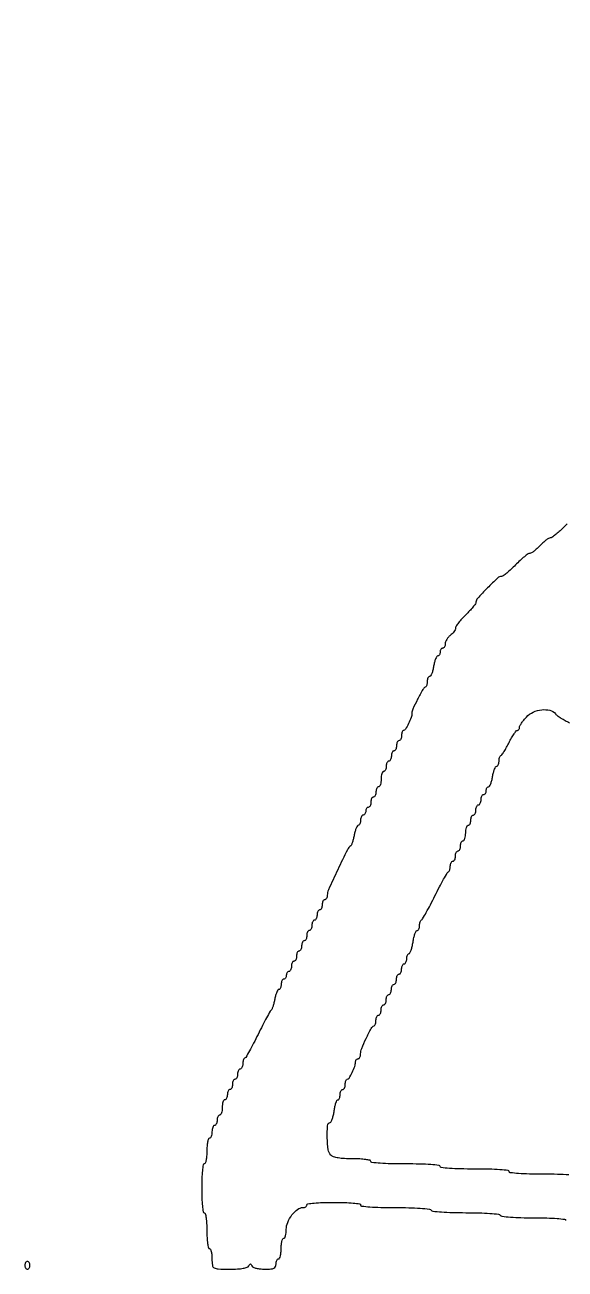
# Model space of a CAD drawing. Extents: x 313 to 2250, y 70 to 555.
# Drawn here: x 313 to 523.8, y 70 to 555 of the extents above; entities that cross this region are included whole.
import ezdxf

# ---------------------------------------------------------------- set-up
doc = ezdxf.new("R2010")
doc.units = 0

msp = doc.modelspace()

# ---------------------------------------------------------------- linework, layer by layer
for points in [[(739.497238, 70.501831, 0.000007), (874.875, 70.250461, 0.000342)], [(1688.125, 70.250461, 0.000007), (1823.502762, 70.501831, 0.413666)], [(524.557838, 360.531954, 0.014184), (523, 359, -0.014184), (521.442162, 357.468046, -0.018977), (519.939941, 356.175, -0.016407), (518.639114, 355.206588, -0.15296), (517.97961, 355, 0.138962), (517.357236, 354.823621, 0.023416), (516.325009, 354.11875, 0.024055), (515.159244, 353.148625, 0.019322), (514, 352, -0.019495), (512.839964, 350.851386, -0.024208), (511.67182, 349.88125, -0.023629), (510.636622, 349.176968, -0.138413), (510.009594, 349, 0.157279), (509.329876, 348.780766, 0.014072), (507.885863, 347.678125, 0.017242), (506.20989, 346.223626, 0.012602), (504.448108, 344.5, -0.011297), (502.695328, 342.776208, -0.015775), (501.046886, 341.321875, -0.012111), (499.630539, 340.206321, -0.162131), (499.010989, 340, 0.190245), (497.500607, 339.403732, 0.008863), (493.477139, 335.504481, 0.008891), (489.595547, 331.465815, 0.189156), (489, 329.947915, -0.156069), (488.799828, 329.322243, -0.015144), (487.825, 328.03877, -0.018063), (486.532045, 326.552573, -0.013323), (485, 325, 0.01632), (483.468259, 323.429014, 0.021127), (482.175, 321.886934, 0.019418), (481.220481, 320.540773, 0.145502), (481, 319.79916, -0.111353), (480.85958, 319.176457, -0.044231), (480.4125, 318.41688, -0.040952), (479.76523, 317.651912, -0.040564), (479, 317, 0.052224), (478.234851, 316.316802, 0.045499), (477.5875, 315.459276, 0.047927), (477.144747, 314.565449, 0.091287), (477, 313.779241, -0.054248), (476.925933, 313.098578, -0.073949), (476.70625, 312.522652, -0.093597), (476.381567, 312.136147, -0.173062), (476, 312, 0.148195), (475.618646, 311.884432, 0.098894), (475.29375, 311.559375, 0.082425), (475.074694, 311.073457, 0.064853), (475, 310.5, -0.058897), (474.93219, 309.926331, -0.077911), (474.73207, 309.440625, -0.096447), (474.435806, 309.115267, -0.161345), (474.087898, 309, 0.271692), (473.693911, 308.768851, 0.032949), (473.245211, 307.825, 0.031813), (472.825121, 306.532678, 0.020833), (472.5, 305, -0.020833), (472.174879, 303.467322, -0.031813), (471.754789, 302.175, -0.032949), (471.306089, 301.231149, -0.271692), (470.912102, 301, 0.198866), (470.563622, 300.855691, 0.08556), (470.26793, 300.436979, 0.065541), (470.067085, 299.81697, 0.045626), (470, 299.083333, -0.036404), (469.944732, 298.325242, -0.044078), (469.779688, 297.631771, -0.049842), (469.538485, 297.093607, -0.15923), (469.25, 296.833333, 0.163054), (468.294726, 295.958474, 0.007959), (466.246652, 292.119917, 0.009952), (464.368312, 288.273832, 0.10903), (464, 286.604864, -0.088979), (463.709965, 284.987975, -0.025697), (462.702874, 282.647615, -0.019257), (461.511339, 280.446974, -0.262178), (460.75, 280.007802, 0.235061), (460.462433, 279.860952, 0.069969), (460.220312, 279.414792, 0.053772), (460.054752, 278.766546, 0.035668), (460, 278, -0.048028), (459.926307, 277.234582, -0.068025), (459.70625, 276.5875, -0.088204), (459.381882, 276.151477, -0.191087), (459, 276, 0.191087), (458.618118, 275.848523, 0.088204), (458.29375, 275.4125, 0.068025), (458.073693, 274.765418, 0.048028), (458, 274, -0.048028), (457.926307, 273.234582, -0.068025), (457.70625, 272.5875, -0.088204), (457.381882, 272.151477, -0.191087), (457, 272, 0.191087), (456.618118, 271.848523, 0.088204), (456.29375, 271.4125, 0.068025), (456.073693, 270.765418, 0.048028), (456, 270, -0.048028), (455.926307, 269.234582, -0.068025), (455.70625, 268.5875, -0.088204), (455.381882, 268.151477, -0.191087), (455, 268, 0.191087), (454.618118, 267.848523, 0.088204), (454.29375, 267.4125, 0.068025), (454.073693, 266.765418, 0.048028), (454, 266, -0.048028), (453.926307, 265.234582, -0.068025), (453.70625, 264.5875, -0.088204), (453.381882, 264.151477, -0.191087), (453, 264, 0.254951), (452.615738, 263.790443, 0.06271), (452.29375, 263.11875, 0.048861), (452.072766, 262.149251, 0.031626), (452, 261, -0.031626), (451.927234, 259.850749, -0.048861), (451.70625, 258.88125, -0.06271), (451.384262, 258.209557, -0.254951), (451, 258, 0.191087), (450.618118, 257.848523, 0.088204), (450.29375, 257.4125, 0.068025), (450.073693, 256.765418, 0.048028), (450, 256, -0.048028), (449.926307, 255.234582, -0.068025), (449.70625, 254.5875, -0.088204), (449.381882, 254.151477, -0.191087), (449, 254, 0.191087), (448.618118, 253.848523, 0.088204), (448.29375, 253.4125, 0.068025), (448.073693, 252.765418, 0.048028), (448, 252, -0.048028), (447.926307, 251.234582, -0.068025), (447.70625, 250.5875, -0.088204), (447.381882, 250.151477, -0.191087), (447, 250, 0.148195), (446.618646, 249.884432, 0.098894), (446.29375, 249.559375, 0.082425), (446.074694, 249.073457, 0.064853), (446, 248.5, -0.064853), (445.925306, 247.926543, -0.082425), (445.70625, 247.440625, -0.098894), (445.381354, 247.115568, -0.148195), (445, 247, 0.191087), (444.618118, 246.848523, 0.088204), (444.29375, 246.4125, 0.068025), (444.073693, 245.765418, 0.048028), (444, 245, -0.0425), (443.934799, 244.234318, -0.062142), (443.738942, 243.5875, -0.081598), (443.4511, 243.149103, -0.209741), (443.111291, 243, 0.264108), (442.724553, 242.780401, 0.034089), (442.277112, 241.899111, 0.032543), (441.85342, 240.688207, 0.021522), (441.519507, 239.252292, -0.014025), (441.200395, 237.780358, -0.0184), (440.822501, 236.457925, -0.016095), (440.437944, 235.395603, -0.140099), (440.134016, 235.002292, 0.120308), (438.834331, 233.449252, 0.003503), (435.076151, 225.67611, 0.003776), (431.452798, 217.894755, 0.108666), (430.991725, 215.75, -0.055217), (430.920773, 215.080559, -0.075056), (430.703819, 214.514062, -0.094759), (430.380876, 214.134155, -0.170966), (430, 214, 0.191087), (429.618118, 213.848523, 0.088204), (429.29375, 213.4125, 0.068025), (429.073693, 212.765418, 0.048028), (429, 212, -0.048028), (428.926307, 211.234582, -0.068025), (428.70625, 210.5875, -0.088204), (428.381882, 210.151477, -0.191087), (428, 210, 0.191087), (427.618118, 209.848523, 0.088204), (427.29375, 209.4125, 0.068025), (427.073693, 208.765418, 0.048028), (427, 208, -0.048028), (426.926307, 207.234582, -0.068025), (426.70625, 206.5875, -0.088204), (426.381882, 206.151477, -0.191087), (426, 206, 0.191087), (425.618118, 205.848523, 0.088204), (425.29375, 205.4125, 0.068025), (425.073693, 204.765418, 0.048028), (425, 204, -0.048028), (424.926307, 203.234582, -0.068025), (424.70625, 202.5875, -0.088204), (424.381882, 202.151477, -0.191087), (424, 202, 0.191087), (423.618118, 201.848523, 0.088204), (423.29375, 201.4125, 0.068025), (423.073693, 200.765418, 0.048028), (423, 200, -0.048028), (422.926307, 199.234582, -0.068025), (422.70625, 198.5875, -0.088204), (422.381882, 198.151477, -0.191087), (422, 198, 0.191087), (421.618118, 197.848523, 0.088204), (421.29375, 197.4125, 0.068025), (421.073693, 196.765418, 0.048028), (421, 196, -0.048028), (420.926307, 195.234582, -0.068025), (420.70625, 194.5875, -0.088204), (420.381882, 194.151477, -0.191087), (420, 194, 0.191087), (419.618118, 193.848523, 0.088204), (419.29375, 193.4125, 0.068025), (419.073693, 192.765418, 0.048028), (419, 192, -0.048028), (418.926307, 191.234582, -0.068025), (418.70625, 190.5875, -0.088204), (418.381882, 190.151477, -0.191087), (418, 190, 0.191087), (417.618118, 189.848523, 0.088204), (417.29375, 189.4125, 0.068025), (417.073693, 188.765418, 0.048028), (417, 188, -0.048028), (416.926307, 187.234582, -0.068025), (416.70625, 186.5875, -0.088204), (416.381882, 186.151477, -0.191087), (416, 186, 0.148195), (415.618646, 185.884432, 0.098894), (415.29375, 185.559375, 0.082425), (415.074694, 185.073457, 0.064853), (415, 184.5, -0.064853), (414.925306, 183.926543, -0.082425), (414.70625, 183.440625, -0.098894), (414.381354, 183.115568, -0.148195), (414, 183, 0.191087), (413.618118, 182.848523, 0.088204), (413.29375, 182.4125, 0.068025), (413.073693, 181.765418, 0.048028), (413, 181, -0.0425), (412.934799, 180.234318, -0.062142), (412.738942, 179.5875, -0.081598), (412.4511, 179.149103, -0.209741), (412.111291, 179, 0.264108), (411.724553, 178.780401, 0.034089), (411.277112, 177.899111, 0.032543), (410.85342, 176.688207, 0.021522), (410.519507, 175.252292, -0.014025), (410.200395, 173.780358, -0.0184), (409.822501, 172.457925, -0.016095), (409.437944, 171.395603, -0.140099), (409.134016, 171.002292, 0.107898), (408.735158, 170.548737, 0.002444), (407.340002, 168.003798, 0.005377), (405.746087, 164.985241, 0.0036), (403.985021, 161.5, -0.004941), (402.218314, 158.026767, -0.007495), (400.607479, 155.045833, -0.003397), (399.188035, 152.550612, -0.159606), (398.759222, 152.166667, 0.158816), (398.467248, 151.906052, 0.050455), (398.223021, 151.368229, 0.044547), (398.055959, 150.674751, 0.036858), (398, 149.916667, -0.050201), (397.926177, 149.183242, -0.070178), (397.70625, 148.563021, -0.090315), (397.38175, 148.145793, -0.184457), (397, 148, 0.191087), (396.618118, 147.848523, 0.088204), (396.29375, 147.4125, 0.068025), (396.073693, 146.765418, 0.048028), (396, 146, -0.048028), (395.926307, 145.234582, -0.068025), (395.70625, 144.5875, -0.088204), (395.381882, 144.151477, -0.191087), (395, 144, 0.191087), (394.618118, 143.848523, 0.088204), (394.29375, 143.4125, 0.068025), (394.073693, 142.765418, 0.048028), (394, 142, -0.048028), (393.926307, 141.234582, -0.068025), (393.70625, 140.5875, -0.088204), (393.381882, 140.151477, -0.191087), (393, 140, 0.191087), (392.618118, 139.848523, 0.088204), (392.29375, 139.4125, 0.068025), (392.073693, 138.765418, 0.048028), (392, 138, -0.048028), (391.926307, 137.234582, -0.068025), (391.70625, 136.5875, -0.088204), (391.381882, 136.151477, -0.191087), (391, 136, 0.254951), (390.615738, 135.790443, 0.06271), (390.29375, 135.11875, 0.048861), (390.072766, 134.149251, 0.031626), (390, 133, -0.031626), (389.927234, 131.850749, -0.048861), (389.70625, 130.88125, -0.06271), (389.384262, 130.209557, -0.254951), (389, 130, 0.191087), (388.618118, 129.848523, 0.088204), (388.29375, 129.4125, 0.068025), (388.073693, 128.765418, 0.048028), (388, 128, -0.048028), (387.926307, 127.234582, -0.068025), (387.70625, 126.5875, -0.088204), (387.381882, 126.151477, -0.191087), (387, 126, 0.226478), (386.617064, 125.817169, 0.074992), (386.29375, 125.265625, 0.057076), (386.073116, 124.457356, 0.038131), (386, 123.5, -0.038131), (385.926884, 122.542644, -0.057076), (385.70625, 121.734375, -0.074992), (385.382936, 121.182831, -0.226478), (385, 121, 0.322437), (384.610183, 120.719449, 0.031449), (384.29375, 119.53125, 0.03053), (384.072205, 117.916554, 0.01883), (384, 116, -0.01883), (383.927795, 114.083446, -0.03053), (383.70625, 112.46875, -0.031449), (383.389817, 111.280551, -0.322437), (383, 111, 0.368504), (382.576184, 110.638562, 0.013417), (382.276316, 108.375, 0.017647), (382.066212, 105.360608, 0.008575), (382, 101.5, 0.008575), (382.066212, 97.639392, 0.017647), (382.276316, 94.625, 0.013417), (382.576184, 92.361438, 0.368504), (383, 92, -0.350432), (383.405433, 91.676067, -0.020168), (383.714286, 90, -0.022889), (383.930567, 87.756986, -0.01259), (384, 85, 0.01259), (384.069433, 82.243014, 0.022889), (384.285714, 80, 0.020168), (384.594567, 78.323933, 0.350432), (385, 78, -0.295869), (385.387127, 77.748945, -0.04382), (385.70625, 76.825, -0.037669), (385.92761, 75.532944, -0.023598), (386, 74, 0.035778), (386.178055, 71.514858, 0.229776), (386.864583, 70.5, 0.1237), (388.359959, 70.072959, 0.008005), (392.916667, 70, 0.012151), (395.976152, 70.074364, 0.029145), (398.230924, 70.316265, 0.036936), (399.789441, 70.695987, 0.208271), (400.416667, 71.25, -0.029131), (400.744495, 71.85747, -0.260055), (401, 72, -0.260055), (401.255505, 71.85747, -0.029131), (401.583333, 71.25, 0.181903), (402.095036, 70.749532, 0.042388), (403.251572, 70.353774, 0.036866), (404.790766, 70.087531, 0.0244), (406.583333, 70, 0.014451), (409.007878, 70.070089, 0.09211), (410.197917, 70.363208, 0.187602), (410.788456, 70.966521, 0.101296), (411, 72, -0.048028), (411.073693, 72.765418, -0.068025), (411.29375, 73.4125, -0.088204), (411.618118, 73.848523, -0.191087), (412, 74, 0.295869), (412.387127, 74.251055, 0.04382), (412.70625, 75.175, 0.037669), (412.92761, 76.467056, 0.023598), (413, 78, -0.023598), (413.07239, 79.532944, -0.037669), (413.29375, 80.825, -0.04382), (413.612873, 81.748945, -0.295869), (414, 82, 0.275822), (414.385561, 82.230206, 0.053176), (414.70625, 83.014773, 0.043089), (414.927442, 84.130875, 0.027387), (415, 85.454545, -0.099996), (415.561717, 88.235163, -0.063831), (417.223667, 91.096879, -0.066812), (419.416293, 93.282219, -0.164025), (421.545455, 94, 0.066978), (422.101462, 94.074816, 0.083889), (422.572727, 94.29375, 0.099491), (422.887893, 94.618657, 0.143944), (423, 95, -0.373418), (423.372518, 95.429243, -0.011579), (425.875, 95.72619, -0.016146), (429.197465, 95.934656, -0.007593), (433.5, 96, -0.007593), (437.802535, 95.934656, -0.016146), (441.125, 95.72619, -0.011579), (443.627482, 95.429243, -0.373418), (444, 95, 0.383574), (444.397071, 94.558559, 0.007867), (447.610246, 94.2686, 0.012897), (451.837873, 94.06353, 0.005669), (457.440983, 94, -0.00625), (462.873883, 93.932081, -0.011502), (467.29032, 93.719905, -0.006547), (470.82249, 93.422135, -0.23415), (471.5, 93, 0.232996), (472.170077, 92.580457, 0.006909), (475.569119, 92.281401, 0.011895), (479.813393, 92.068369, 0.006591), (485, 92, -0.006591), (490.186607, 91.931631, -0.011895), (494.430881, 91.718599, -0.006909), (497.829923, 91.419543, -0.232996), (498.5, 91, 0.23202), (499.163862, 90.582636, 0.007213), (502.458185, 90.282514, 0.012222), (506.566626, 90.068751, 0.006885), (511.559017, 90, -0.006205), (516.719788, 89.935948, -0.013847), (520.639754, 89.729905, -0.008908), (523.610186, 89.437802, -0.380679), (524, 89, 0.383731)], [(525.29032, 106.719905, 0.011502), (520.873883, 106.932081, 0.00625), (515.440983, 107, -0.005669), (509.837873, 107.06353, -0.012897), (505.610246, 107.2686, -0.007867), (502.397071, 107.558559, -0.383574), (502, 108, 0.383731), (501.602529, 108.441643, 0.007812), (498.375, 108.731481, 0.012845), (494.129218, 108.936498, 0.00564), (488.5, 109, -0.00564), (482.870782, 109.063502, -0.012845), (478.625, 109.268519, -0.007812), (475.397471, 109.558357, -0.383731), (475, 110, 0.383731), (474.602529, 110.441643, 0.007812), (471.375, 110.731481, 0.012845), (467.129218, 110.936498, 0.00564), (461.5, 111, -0.00564), (455.870782, 111.063502, -0.012845), (451.625, 111.268519, -0.007812), (448.397471, 111.558357, -0.383731), (448, 112, 0.351108), (447.67474, 112.406091, 0.01992), (445.982143, 112.714646, 0.022699), (443.717056, 112.93069, 0.012426), (440.928571, 113, -0.012863), (437.690119, 113.083329, -0.028773), (435.243633, 113.35101, -0.037677), (433.469323, 113.788656, -0.1176), (432.428571, 114.428571, -0.164762), (431.383731, 116.543782, -0.025929), (431.005644, 121.237889, -0.022375), (431.081394, 125.908287, -0.306076), (432.064509, 127.18817, 0.198786), (432.5117, 127.575827, 0.03054), (432.982921, 128.680894, 0.030152), (433.401221, 130.126182, 0.02203), (433.696178, 131.771503, -0.018956), (433.976411, 133.391967, -0.02954), (434.351807, 134.757879, -0.029333), (434.761539, 135.766339, -0.28924), (435.131669, 136, 0.213434), (435.463785, 136.148536, 0.08019), (435.744928, 136.5875, 0.061008), (435.936344, 137.23427, 0.041494), (436, 138, -0.048028), (436.073693, 138.765418, -0.068025), (436.29375, 139.4125, -0.088204), (436.618118, 139.848523, -0.191087), (437, 140, 0.191087), (437.381882, 140.151477, 0.088204), (437.70625, 140.5875, 0.068025), (437.926307, 141.234582, 0.048028), (438, 142, -0.035668), (438.054752, 142.766546, -0.053772), (438.220312, 143.414792, -0.069969), (438.462433, 143.860952, -0.235061), (438.75, 144.007802, 0.262796), (439.526241, 144.456765, 0.020084), (440.711774, 146.667192, 0.026575), (441.708728, 149.031837, 0.08668), (442, 150.699365, -0.07531), (442.075275, 151.196298, -0.08893), (442.29375, 151.617938, -0.100706), (442.618643, 151.899802, -0.129178), (443, 152, 0.183553), (443.381733, 152.145022, 0.090592), (443.70625, 152.55974, 0.070474), (443.926158, 153.176362, 0.050507), (444, 153.905499, -0.097505), (444.41287, 156.002536, -0.014769), (446.157531, 159.926922, -0.011693), (448.127871, 163.793829, -0.165984), (449.25, 164.833333, 0.15923), (449.538485, 165.093607, 0.049842), (449.779688, 165.631771, 0.044078), (449.944732, 166.325242, 0.036404), (450, 167.083333, -0.050201), (450.073823, 167.816758, -0.070178), (450.29375, 168.436979, -0.090315), (450.61825, 168.854207, -0.184457), (451, 169, 0.191087), (451.381882, 169.151477, 0.088204), (451.70625, 169.5875, 0.068025), (451.926307, 170.234582, 0.048028), (452, 171, -0.048028), (452.073693, 171.765418, -0.068025), (452.29375, 172.4125, -0.088204), (452.618118, 172.848523, -0.191087), (453, 173, 0.191087), (453.381882, 173.151477, 0.088204), (453.70625, 173.5875, 0.068025), (453.926307, 174.234582, 0.048028), (454, 175, -0.048028), (454.073693, 175.765418, -0.068025), (454.29375, 176.4125, -0.088204), (454.618118, 176.848523, -0.191087), (455, 177, 0.191087), (455.381882, 177.151477, 0.088204), (455.70625, 177.5875, 0.068025), (455.926307, 178.234582, 0.048028), (456, 179, -0.048028), (456.073693, 179.765418, -0.068025), (456.29375, 180.4125, -0.088204), (456.618118, 180.848523, -0.191087), (457, 181, 0.191087), (457.381882, 181.151477, 0.088204), (457.70625, 181.5875, 0.068025), (457.926307, 182.234582, 0.048028), (458, 183, -0.048028), (458.073693, 183.765418, -0.068025), (458.29375, 184.4125, -0.088204), (458.618118, 184.848523, -0.191087), (459, 185, 0.191087), (459.381882, 185.151477, 0.088204), (459.70625, 185.5875, 0.068025), (459.926307, 186.234582, 0.048028), (460, 187, -0.048028), (460.073693, 187.765418, -0.068025), (460.29375, 188.4125, -0.088204), (460.618118, 188.848523, -0.191087), (461, 189, 0.191087), (461.381882, 189.151477, 0.088204), (461.70625, 189.5875, 0.068025), (461.926307, 190.234582, 0.048028), (462, 191, -0.042389), (462.06503, 191.765688, -0.062018), (462.260397, 192.4125, -0.081446), (462.547498, 192.850958, -0.210144), (462.886456, 193, 0.2898), (463.269148, 193.242145, 0.027144), (463.710743, 194.321875, 0.028191), (464.124936, 195.775464, 0.018095), (464.447729, 197.5, -0.019168), (464.774338, 199.224451, -0.029702), (465.200069, 200.678125, -0.029567), (465.657656, 201.750236, -0.284384), (466.061273, 202, 0.194331), (466.419824, 202.144824, 0.087123), (466.724249, 202.563021, 0.066984), (466.930879, 203.183094, 0.047008), (467, 203.916667, -0.036858), (467.055959, 204.674751, -0.044547), (467.223021, 205.368229, -0.050455), (467.467248, 205.906052, -0.158816), (467.759222, 206.166667, 0.159303), (468.188383, 206.550467, 0.003387), (469.611879, 209.045833, 0.007478), (471.227553, 212.026767, 0.00493), (473, 215.5, -0.00493), (474.772447, 218.973233, -0.007478), (476.388121, 221.954167, -0.003387), (477.811617, 224.449533, -0.159303), (478.240778, 224.833333, 0.158816), (478.532752, 225.093948, 0.050455), (478.776979, 225.631771, 0.044547), (478.944041, 226.325249, 0.036858), (479, 227.083333, -0.050201), (479.073823, 227.816758, -0.070178), (479.29375, 228.436979, -0.090315), (479.61825, 228.854207, -0.184457), (480, 229, 0.191087), (480.381882, 229.151477, 0.088204), (480.70625, 229.5875, 0.068025), (480.926307, 230.234582, 0.048028), (481, 231, -0.048028), (481.073693, 231.765418, -0.068025), (481.29375, 232.4125, -0.088204), (481.618118, 232.848523, -0.191087), (482, 233, 0.191087), (482.381882, 233.151477, 0.088204), (482.70625, 233.5875, 0.068025), (482.926307, 234.234582, 0.048028), (483, 235, -0.048028), (483.073693, 235.765418, -0.068025), (483.29375, 236.4125, -0.088204), (483.618118, 236.848523, -0.191087), (484, 237, 0.254951), (484.384262, 237.209557, 0.06271), (484.70625, 237.88125, 0.048861), (484.927234, 238.850749, 0.031626), (485, 240, -0.031626), (485.072766, 241.149251, -0.048861), (485.29375, 242.11875, -0.06271), (485.615738, 242.790443, -0.254951), (486, 243, 0.191087), (486.381882, 243.151477, 0.088204), (486.70625, 243.5875, 0.068025), (486.926307, 244.234582, 0.048028), (487, 245, -0.048028), (487.073693, 245.765418, -0.068025), (487.29375, 246.4125, -0.088204), (487.618118, 246.848523, -0.191087), (488, 247, 0.191087), (488.381882, 247.151477, 0.088204), (488.70625, 247.5875, 0.068025), (488.926307, 248.234582, 0.048028), (489, 249, -0.048028), (489.073693, 249.765418, -0.068025), (489.29375, 250.4125, -0.088204), (489.618118, 250.848523, -0.191087), (490, 251, 0.191087), (490.381882, 251.151477, 0.088204), (490.70625, 251.5875, 0.068025), (490.926307, 252.234582, 0.048028), (491, 253, -0.048028), (491.073693, 253.765418, -0.068025), (491.29375, 254.4125, -0.088204), (491.618118, 254.848523, -0.191087), (492, 255, 0.148195), (492.381354, 255.115568, 0.098894), (492.70625, 255.440625, 0.082425), (492.925306, 255.926543, 0.064853), (493, 256.5, -0.058897), (493.06781, 257.073669, -0.077911), (493.26793, 257.559375, -0.096447), (493.564194, 257.884733, -0.161345), (493.912102, 258, 0.271692), (494.306089, 258.231149, 0.032949), (494.754789, 259.175, 0.031813), (495.174879, 260.467322, 0.020833), (495.5, 262, -0.020833), (495.825121, 263.532678, -0.031813), (496.245211, 264.825, -0.032949), (496.693911, 265.768851, -0.271692), (497.087898, 266, 0.198866), (497.436378, 266.144309, 0.08556), (497.73207, 266.563021, 0.065541), (497.932915, 267.18303, 0.045626), (498, 267.916667, -0.036404), (498.055268, 268.674758, -0.044078), (498.220312, 269.368229, -0.049842), (498.461515, 269.906393, -0.15923), (498.75, 270.166667, 0.141101), (499.149744, 270.502395, 0.009021), (499.986808, 271.797396, 0.012641), (500.930482, 273.406132, 0.009041), (501.907218, 275.25, -0.013188), (502.890735, 277.07002, -0.019563), (503.854882, 278.604688, -0.015217), (504.715584, 279.783969, -0.231477), (505.157218, 280, 0.140513), (505.478603, 280.092137, 0.099897), (505.752433, 280.351114, 0.08507), (505.93686, 280.738428, 0.068776), (506, 281.195281, -0.125373), (506.161051, 281.827475, -0.023164), (506.789333, 282.863335, -0.023563), (507.658357, 284.033826, -0.019557), (508.687091, 285.195281, -0.09442), (511.358859, 287.096765, -0.080207), (514.700715, 288.022292, -0.088208), (517.86681, 287.813487, -0.160419), (520.041083, 286.450498, 0.061576), (520.807848, 285.72888, 0.017101), (522.175104, 284.797745, 0.016992), (523.80814, 283.841583, 0.017066), (525.5, 283, -0.017066)]]:
    msp.add_lwpolyline(points, format="xyb")
msp.add_lwpolyline([(313, 71.5, 0.064853), (313.074694, 70.926543, 0.082425), (313.29375, 70.440625, 0.098894), (313.618646, 70.115568, 0.148195), (314, 70, 0.148195), (314.381354, 70.115568, 0.098894), (314.70625, 70.440625, 0.082425), (314.925306, 70.926543, 0.064853), (315, 71.5, 0.064853), (314.925306, 72.073457, 0.082425), (314.70625, 72.559375, 0.098894), (314.381354, 72.884432, 0.148195), (314, 73, 0.148195), (313.618646, 72.884432, 0.098894), (313.29375, 72.559375, 0.082425), (313.074694, 72.073457, 0.064853)], format="xyb", close=True)

doc.saveas('drawing.dxf')
